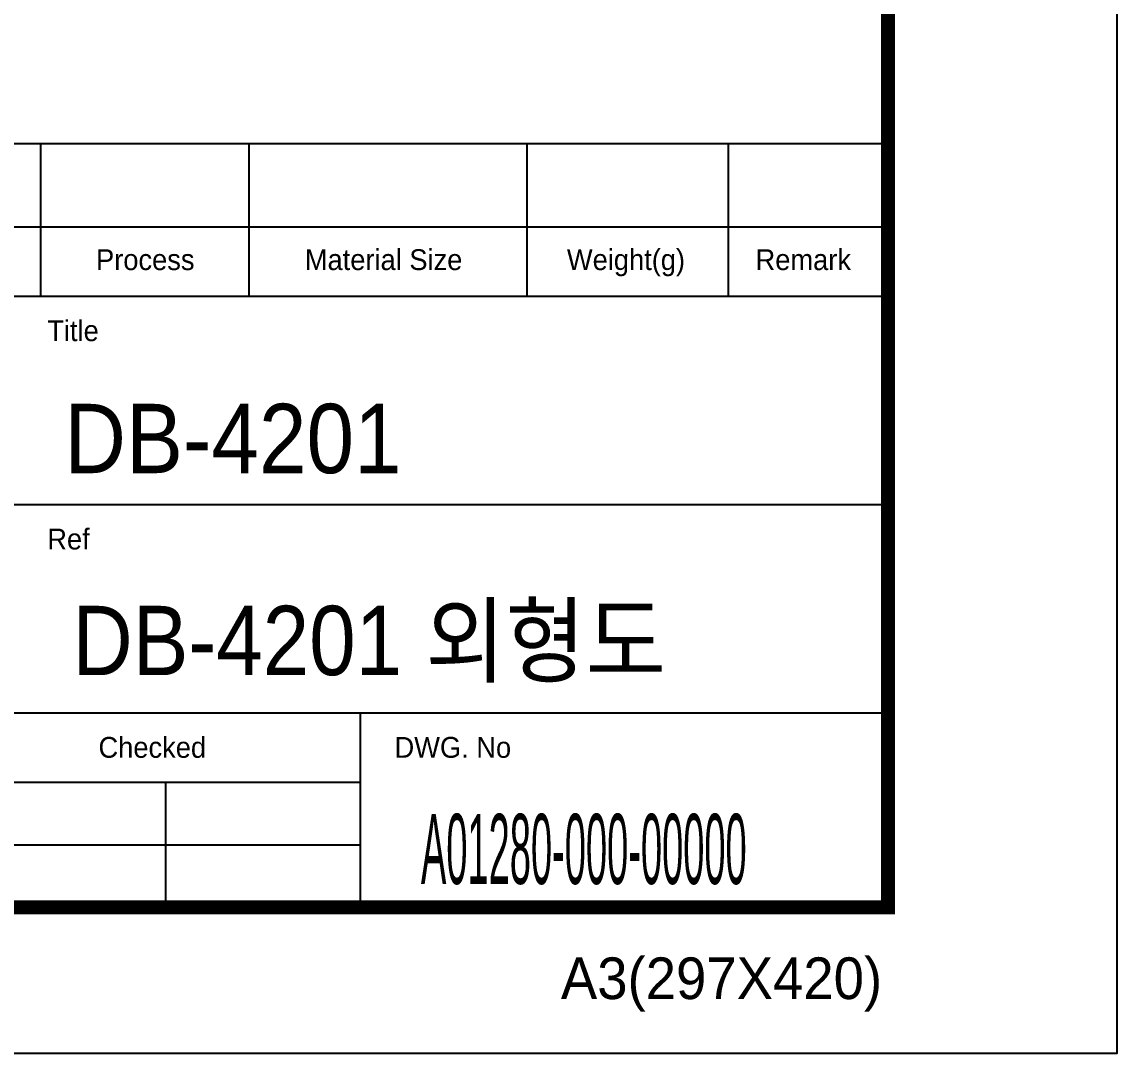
# Model space of a CAD drawing. Header units: millimetres. Extents: x 28 to 2425, y 8 to 1657.
# Drawn here: x 1987.5 to 2425.1, y 8.4 to 420.6 of the extents above; entities that cross this region are included whole.
import ezdxf

# ---------------------------------------------------------------- set-up
doc = ezdxf.new("R2010")
doc.units = ezdxf.units.MM
doc.layers.add('1', color=7, linetype='CONTINUOUS')
doc.layers.add('1LINE', color=7, linetype='CONTINUOUS')
doc.styles.add('hangul2', font='')
doc.styles.get('hangul2').set_extended_font_data('Gulim')

msp = doc.modelspace()

# ---------------------------------------------------------------- linework, layer by layer
at = {"layer": '1LINE', "color": 3}
for p, q in [((1356.6, 372.01), (2333.52, 372.01)), ((1994.93, 372.01), (1994.93, 310.96)), ((2078.19, 372.01), (2078.19, 310.96)), ((2189.2, 372.01), (2189.2, 310.96)), ((2269.69, 372.01), (2269.69, 310.96)), ((1356.6, 338.71), (2333.52, 338.71)), ((1356.6, 310.96), (2333.52, 310.96)), ((1356.6, 227.7), (2333.52, 227.7)), ((1356.6, 144.43), (2333.52, 144.43)), ((2122.6, 144.43), (2122.6, 66.72)), ((1811.76, 116.68), (2122.6, 116.68)), ((2044.89, 116.68), (2044.89, 66.72)), ((1811.76, 91.7), (2122.6, 91.7))]:
    msp.add_line(p, q, dxfattribs=at)
at = {"layer": '1LINE', "color": 4}
msp.add_lwpolyline([(93.81, 8.44), (2425.11, 8.44), (2425.11, 1657), (93.81, 1657)], close=True, dxfattribs=at)
at = {"layer": '1LINE', "const_width": 5.55}
msp.add_lwpolyline([(185.4, 66.72), (2333.52, 66.72), (2333.52, 1598.72), (185.4, 1598.72)], close=True, dxfattribs=at)

# ---------------------------------------------------------------- texts
at = {"layer": '1', "color": 7, "linetype": 'Continuous', "insert": (2004.39, 239.83), "char_height": 27.717, "width": 148.2779, "attachment_point": 7, "line_spacing_factor": 0.903614, "style": 'hangul2'}
msp.add_mtext('{\\W0.942;DB-4201}', dxfattribs=at)
at = {"layer": '1', "color": 7, "linetype": 'Continuous', "attachment_point": 7, "line_spacing_factor": 0.903614, "style": 'hangul2'}
for s, insert, char_height in [('{\\W0.921;DB-4201 외형도}', (2007.62, 156.51), 27.717), ('{\\W0.415;A01280-000-00000}', (2146.93, 75.65), 28)]:
    msp.add_mtext(s, dxfattribs=dict(at, insert=insert, char_height=char_height))
at = {"layer": '1LINE', "style": 'hangul2'}
msp.add_text('A3(297X420)', height=16.6521, dxfattribs=at).set_placement((2202.84, 30.03))
at = {"layer": '1LINE', "color": 4, "attachment_point": 1, "style": 'hangul2'}
for s, insert, char_height, width in [('Process', (2017.1, 329.72), 8.326, 46.0836), ('Material Size', (2100.53, 329.72), 8.3261, 87.5292), ('Weight(g)', (2205.25, 329.72), 8.326, 59.3124), ('Remark', (2280.64, 329.72), 8.326, 44.799), ('Title', (1997.61, 301.32), 8.326, 36.2031), ('Ref', (1997.61, 218.06), 8.326, 36.2031), ('Checked', (2018.08, 134.8), 8.326, 9.4832), ('DWG. No', (2136.38, 134.8), 8.326, 58.8226)]:
    msp.add_mtext(s, dxfattribs=dict(at, insert=insert, char_height=char_height, width=width))

doc.saveas('drawing.dxf')
